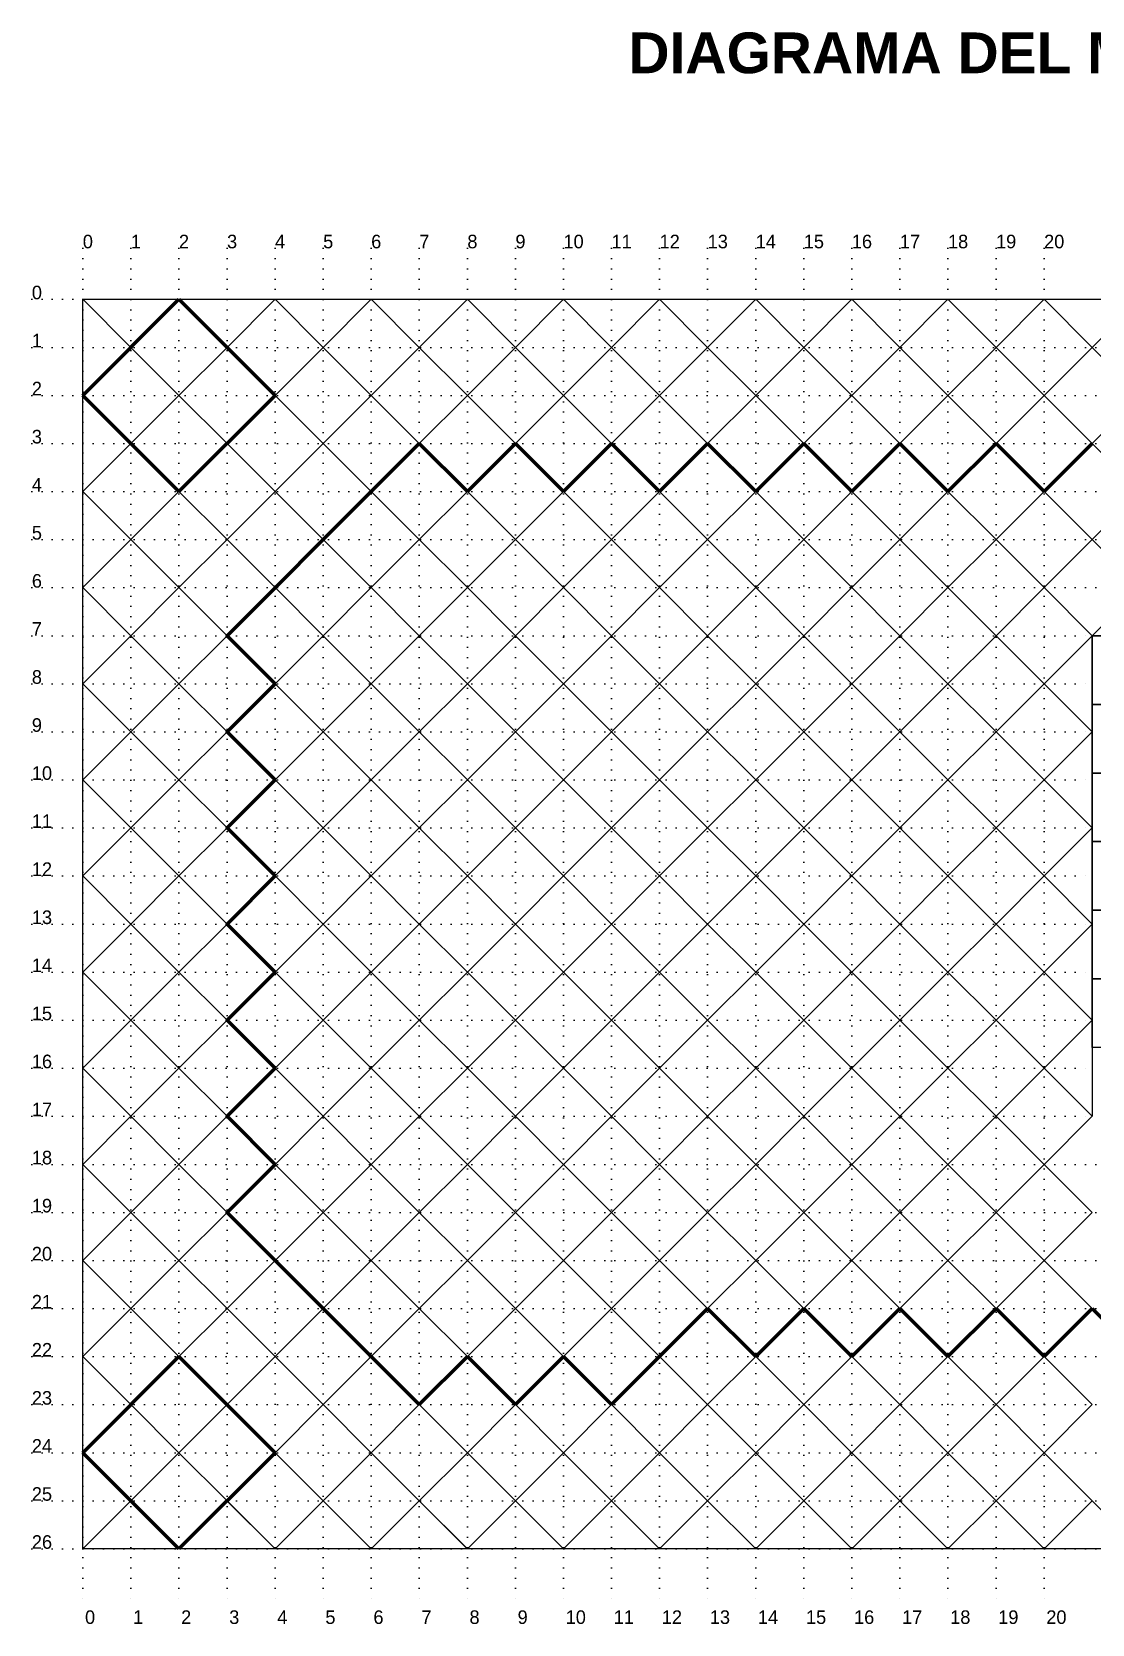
# Paper-space layout 'Layout1 (2)' of a CAD drawing. Header units: millimetres. Extents: x 307 to 8301, y 890 to 5576.
# Drawn here: x 307 to 3427, y 890 to 5576 of the extents above; entities that cross this region are included whole.
import ezdxf

# ---------------------------------------------------------------- set-up
doc = ezdxf.new("R2010")
doc.units = ezdxf.units.MM
doc.linetypes.add('ACAD_ISO07W100', pattern=[3, 0, -3])

# ---------------------------------------------------------------- blocks, each defined once
blk = doc.blocks.new('A$C41CC3310')
blk.add_line((141.4, 282.8), (141.4, 0))
blk.add_lwpolyline([(141.4, 282.8), (0, 141.4), (141.4, 0)])

psp = doc.layouts.new('Layout1 (2)')

# ---------------------------------------------------------------- linework, layer by layer
at = {"color": 253, "linetype": 'ACAD_ISO07W100', "ltscale": 10}
for p, q in [((456.8, 4938.7), (456.8, 961.8)), ((598.2, 4938.7), (598.2, 961.8)), ((739.6, 4938.7), (739.6, 961.8)), ((881.1, 4938.7), (881.1, 961.8)), ((1022.5, 4938.7), (1022.5, 961.8)), ((1163.9, 4938.7), (1163.9, 961.8)), ((1305.3, 4938.7), (1305.3, 961.8)), ((1446.8, 4938.7), (1446.8, 961.8)), ((1588.2, 4938.7), (1588.2, 961.8)), ((1729.6, 4938.7), (1729.6, 961.8)), ((1871, 4938.7), (1871, 961.8)), ((2012.4, 4938.7), (2012.4, 961.8)), ((2153.9, 4938.7), (2153.9, 961.8)), ((2295.3, 4938.7), (2295.3, 961.8)), ((2436.7, 4938.7), (2436.7, 961.8)), ((2578.1, 4938.7), (2578.1, 961.8)), ((2719.5, 4938.7), (2719.5, 961.8)), ((2861, 4938.7), (2861, 961.8)), ((3002.4, 4938.7), (3002.4, 961.8)), ((3143.8, 4938.7), (3143.8, 961.8)), ((3285.2, 4938.7), (3285.2, 961.8)), ((306.8, 4788.7), (8243.6, 4788.7)), ((306.8, 4647.3), (8243.6, 4647.3)), ((306.8, 4505.9), (8243.6, 4505.9)), ((306.8, 4364.5), (8243.6, 4364.5)), ((306.8, 4223), (8243.6, 4223)), ((306.8, 4081.6), (8243.6, 4081.6)), ((306.8, 3940.2), (8243.6, 3940.2)), ((306.8, 3798.8), (3426.7, 3798.8)), ((306.8, 3657.3), (3426.7, 3657.3)), ((306.8, 3515.9), (3426.7, 3515.9)), ((306.8, 3374.5), (3426.7, 3374.5)), ((306.8, 3233.1), (3426.7, 3233.1)), ((306.8, 3091.7), (3426.7, 3091.7)), ((306.8, 2950.2), (3426.7, 2950.2)), ((306.8, 2808.8), (3426.7, 2808.8)), ((306.8, 2667.4), (3426.7, 2667.4)), ((306.8, 2526), (3426.7, 2526)), ((306.8, 2384.6), (3426.7, 2384.6)), ((306.8, 2243.1), (8243.6, 2243.1)), ((306.8, 2101.7), (8243.6, 2101.7)), ((306.8, 1960.3), (8243.6, 1960.3)), ((306.8, 1818.9), (8243.6, 1818.9)), ((306.8, 1677.4), (8243.6, 1677.4)), ((306.8, 1536), (8243.6, 1536)), ((306.8, 1394.6), (8243.6, 1394.6)), ((306.8, 1253.2), (8243.6, 1253.2)), ((306.8, 1111.8), (8243.6, 1111.8))]:
    psp.add_line(p, q, dxfattribs=at)
at = {"color": 6, "lineweight": 60}
for p, q in [((456.8, 4505.9), (739.6, 4788.7)), ((739.6, 4788.7), (1022.5, 4505.9)), ((739.6, 4223.1), (456.8, 4505.9)), ((1022.5, 4505.9), (739.6, 4223.1)), ((456.8, 1394.6), (739.7, 1677.4)), ((739.7, 1677.4), (1022.5, 1394.6)), ((739.6, 1111.8), (456.8, 1394.6)), ((1022.5, 1394.6), (739.6, 1111.8))]:
    psp.add_line(p, q, dxfattribs=at)
at = {"color": 40, "lineweight": 60}
for p, q in [((1446.8, 4364.5), (1305.4, 4223)), ((1588.2, 4223.1), (1446.8, 4364.5)), ((1729.6, 4364.5), (1588.2, 4223.1)), ((1871, 4223.1), (1729.6, 4364.5)), ((2012.4, 4364.5), (1871, 4223.1)), ((2153.9, 4223), (2012.4, 4364.5)), ((2295.3, 4364.5), (2153.9, 4223)), ((2436.7, 4223), (2295.3, 4364.5)), ((2578.1, 4364.5), (2436.7, 4223)), ((2719.5, 4223.1), (2578.1, 4364.5)), ((2861, 4364.5), (2719.5, 4223.1)), ((3002.4, 4223), (2861, 4364.5)), ((3143.8, 4364.5), (3002.4, 4223)), ((3285.3, 4223), (3143.8, 4364.5)), ((3426.7, 4364.5), (3285.3, 4223)), ((1305.3, 4223.1), (881.1, 3798.8)), ((881.1, 3798.8), (1022.5, 3657.3)), ((1022.5, 3657.3), (881.1, 3515.9)), ((881.1, 3515.9), (1022.5, 3374.5)), ((1022.5, 3374.5), (881.1, 3233.1)), ((881.1, 3233.1), (1022.5, 3091.7)), ((1022.5, 3091.7), (881.1, 2950.3)), ((881.1, 2950.3), (1022.5, 2808.8)), ((1022.5, 2808.8), (881.1, 2667.4)), ((881.1, 2667.4), (1022.5, 2526)), ((1022.5, 2526), (881.1, 2384.6)), ((881.1, 2384.6), (1022.5, 2243.1)), ((1022.5, 2243.1), (881.1, 2101.8)), ((881.1, 2101.7), (1446.7, 1536)), ((2012.5, 1536), (2295.3, 1818.9)), ((2295.3, 1818.9), (2436.7, 1677.4)), ((2436.7, 1677.4), (2578.2, 1818.9)), ((2578.2, 1818.9), (2719.5, 1677.5)), ((2719.5, 1677.5), (2861, 1818.9)), ((2861, 1818.9), (3002.4, 1677.5)), ((3002.4, 1677.5), (3143.8, 1818.9)), ((3143.8, 1818.9), (3285.2, 1677.4)), ((3285.2, 1677.4), (3426.6, 1818.9)), ((3426.6, 1818.9), (3568, 1677.4)), ((1446.7, 1536), (1588.2, 1677.4)), ((1588.2, 1677.4), (1729.6, 1536)), ((1729.6, 1536), (1871, 1677.4)), ((1871, 1677.4), (2012.5, 1536))]:
    psp.add_line(p, q, dxfattribs=at)
at = {"color": 3, "lineweight": 60}
psp.add_line((2436.7, 1677.4), (2436.7, 1677.4), dxfattribs=at)
for points in [[(739.6, 4788.7), (598.2, 4647.3), (739.6, 4505.9), (881.1, 4647.3)], [(1022.5, 4788.7), (881.1, 4647.3), (1022.5, 4505.9), (1163.9, 4647.3)], [(1305.3, 4788.7), (1163.9, 4647.3), (1305.3, 4505.9), (1446.8, 4647.3)], [(1588.2, 4788.7), (1446.8, 4647.3), (1588.2, 4505.9), (1729.6, 4647.3)], [(1871, 4788.7), (1729.6, 4647.3), (1871, 4505.9), (2012.4, 4647.3)], [(2153.9, 4788.7), (2012.4, 4647.3), (2153.9, 4505.9), (2295.3, 4647.3)], [(2436.7, 4788.7), (2295.3, 4647.3), (2436.7, 4505.9), (2578.1, 4647.3)], [(2719.5, 4788.7), (2578.1, 4647.3), (2719.5, 4505.9), (2861, 4647.3)], [(3002.4, 4788.7), (2861, 4647.3), (3002.4, 4505.9), (3143.8, 4647.3)], [(3285.2, 4788.7), (3143.8, 4647.3), (3285.2, 4505.9), (3426.7, 4647.3)], [(3568.1, 4788.7), (3426.7, 4647.3), (3568.1, 4505.9), (3709.5, 4647.3)], [(598.2, 4647.3), (456.8, 4505.9), (598.2, 4364.5), (739.6, 4505.9)], [(881.1, 4647.3), (739.6, 4505.9), (881.1, 4364.5), (1022.5, 4505.9)], [(1163.9, 4647.3), (1022.5, 4505.9), (1163.9, 4364.5), (1305.3, 4505.9)], [(1446.8, 4647.3), (1305.3, 4505.9), (1446.8, 4364.5), (1588.2, 4505.9)], [(1729.6, 4647.3), (1588.2, 4505.9), (1729.6, 4364.5), (1871, 4505.9)], [(2012.4, 4647.3), (1871, 4505.9), (2012.4, 4364.5), (2153.9, 4505.9)], [(2295.3, 4647.3), (2153.9, 4505.9), (2295.3, 4364.5), (2436.7, 4505.9)], [(2578.1, 4647.3), (2436.7, 4505.9), (2578.1, 4364.5), (2719.5, 4505.9)], [(2861, 4647.3), (2719.5, 4505.9), (2861, 4364.5), (3002.4, 4505.9)], [(3143.8, 4647.3), (3002.4, 4505.9), (3143.8, 4364.5), (3285.2, 4505.9)], [(3426.7, 4647.3), (3285.2, 4505.9), (3426.7, 4364.5), (3568.1, 4505.9)], [(3568.1, 4505.9), (3426.7, 4364.5), (3568.1, 4223.1), (3709.5, 4364.5)], [(598.2, 4364.5), (456.8, 4223.1), (598.2, 4081.6), (739.6, 4223.1)], [(881.1, 4364.5), (739.6, 4223.1), (881.1, 4081.6), (1022.5, 4223.1)], [(1163.9, 4364.5), (1022.5, 4223.1), (1163.9, 4081.6), (1305.3, 4223.1)], [(1446.8, 4364.5), (1305.3, 4223.1), (1446.8, 4081.6), (1588.2, 4223.1)], [(1729.6, 4364.5), (1588.2, 4223.1), (1729.6, 4081.6), (1871, 4223.1)], [(2012.4, 4364.5), (1871, 4223.1), (2012.4, 4081.6), (2153.9, 4223.1)], [(2295.3, 4364.5), (2153.9, 4223.1), (2295.3, 4081.6), (2436.7, 4223.1)], [(2578.1, 4364.5), (2436.7, 4223.1), (2578.1, 4081.6), (2719.5, 4223.1)], [(2861, 4364.5), (2719.5, 4223.1), (2861, 4081.6), (3002.4, 4223.1)], [(3143.8, 4364.5), (3002.4, 4223.1), (3143.8, 4081.6), (3285.2, 4223.1)], [(3426.7, 4364.5), (3285.2, 4223.1), (3426.7, 4081.6), (3568.1, 4223.1)], [(3568.1, 4223.1), (3426.7, 4081.6), (3568.1, 3940.2), (3709.5, 4081.6)], [(598.2, 4081.6), (456.8, 3940.2), (598.2, 3798.8), (739.6, 3940.2)], [(881.1, 4081.6), (739.6, 3940.2), (881.1, 3798.8), (1022.5, 3940.2)], [(1163.9, 4081.6), (1022.5, 3940.2), (1163.9, 3798.8), (1305.3, 3940.2)], [(1446.8, 4081.6), (1305.3, 3940.2), (1446.8, 3798.8), (1588.2, 3940.2)], [(1729.6, 4081.6), (1588.2, 3940.2), (1729.6, 3798.8), (1871, 3940.2)], [(2012.4, 4081.6), (1871, 3940.2), (2012.4, 3798.8), (2153.9, 3940.2)], [(2295.3, 4081.6), (2153.9, 3940.2), (2295.3, 3798.8), (2436.7, 3940.2)], [(2578.1, 4081.6), (2436.7, 3940.2), (2578.1, 3798.8), (2719.5, 3940.2)], [(2861, 4081.6), (2719.5, 3940.2), (2861, 3798.8), (3002.4, 3940.2)], [(3143.8, 4081.6), (3002.4, 3940.2), (3143.8, 3798.8), (3285.2, 3940.2)], [(3426.7, 4081.6), (3285.2, 3940.2), (3426.7, 3798.8), (3568.1, 3940.2)], [(598.2, 3798.8), (456.8, 3657.4), (598.2, 3515.9), (739.6, 3657.4)], [(881.1, 3798.8), (739.6, 3657.4), (881.1, 3515.9), (1022.5, 3657.4)], [(1163.9, 3798.8), (1022.5, 3657.4), (1163.9, 3515.9), (1305.3, 3657.4)], [(1446.8, 3798.8), (1305.3, 3657.4), (1446.8, 3515.9), (1588.2, 3657.4)], [(1729.6, 3798.8), (1588.2, 3657.4), (1729.6, 3515.9), (1871, 3657.4)], [(2012.4, 3798.8), (1871, 3657.4), (2012.4, 3515.9), (2153.9, 3657.4)], [(2295.3, 3798.8), (2153.9, 3657.4), (2295.3, 3515.9), (2436.7, 3657.4)], [(2578.1, 3798.8), (2436.7, 3657.4), (2578.1, 3515.9), (2719.5, 3657.4)], [(2861, 3798.8), (2719.5, 3657.4), (2861, 3515.9), (3002.4, 3657.4)], [(3143.8, 3798.8), (3002.4, 3657.4), (3143.8, 3515.9), (3285.2, 3657.4)], [(3426.7, 3798.8), (3624.6, 3798.8), (3624.6, 3596.8), (3426.7, 3596.8)], [(3426.7, 3596.8), (3624.6, 3596.8), (3624.6, 3394.7), (3426.7, 3394.7)], [(598.2, 3515.9), (456.8, 3374.5), (598.2, 3233.1), (739.6, 3374.5)], [(881.1, 3515.9), (739.6, 3374.5), (881.1, 3233.1), (1022.5, 3374.5)], [(1163.9, 3515.9), (1022.5, 3374.5), (1163.9, 3233.1), (1305.3, 3374.5)], [(1446.8, 3515.9), (1305.3, 3374.5), (1446.8, 3233.1), (1588.2, 3374.5)], [(1729.6, 3515.9), (1588.2, 3374.5), (1729.6, 3233.1), (1871, 3374.5)], [(2012.4, 3515.9), (1871, 3374.5), (2012.4, 3233.1), (2153.9, 3374.5)], [(2295.3, 3515.9), (2153.9, 3374.5), (2295.3, 3233.1), (2436.7, 3374.5)], [(2578.1, 3515.9), (2436.7, 3374.5), (2578.1, 3233.1), (2719.5, 3374.5)], [(2861, 3515.9), (2719.5, 3374.5), (2861, 3233.1), (3002.4, 3374.5)], [(3143.8, 3515.9), (3002.4, 3374.5), (3143.8, 3233.1), (3285.2, 3374.5)], [(3426.7, 3394.7), (3624.6, 3394.7), (3624.6, 3192.7), (3426.7, 3192.7)], [(598.2, 3233.1), (456.8, 3091.7), (598.2, 2950.3), (739.6, 3091.7)], [(881.1, 3233.1), (739.6, 3091.7), (881.1, 2950.3), (1022.5, 3091.7)], [(1163.9, 3233.1), (1022.5, 3091.7), (1163.9, 2950.3), (1305.3, 3091.7)], [(1446.8, 3233.1), (1305.3, 3091.7), (1446.8, 2950.3), (1588.2, 3091.7)], [(1729.6, 3233.1), (1588.2, 3091.7), (1729.6, 2950.3), (1871, 3091.7)], [(2012.4, 3233.1), (1871, 3091.7), (2012.4, 2950.3), (2153.9, 3091.7)], [(2295.3, 3233.1), (2153.9, 3091.7), (2295.3, 2950.3), (2436.7, 3091.7)], [(2578.1, 3233.1), (2436.7, 3091.7), (2578.1, 2950.3), (2719.5, 3091.7)], [(2861, 3233.1), (2719.5, 3091.7), (2861, 2950.3), (3002.4, 3091.7)], [(3143.8, 3233.1), (3002.4, 3091.7), (3143.8, 2950.3), (3285.2, 3091.7)], [(3426.7, 3192.7), (3624.6, 3192.7), (3624.6, 2990.7), (3426.7, 2990.7)], [(3426.7, 2990.7), (3624.6, 2990.7), (3624.6, 2788.6), (3426.7, 2788.6)], [(598.2, 2950.3), (456.8, 2808.8), (598.2, 2667.4), (739.6, 2808.8)], [(881.1, 2950.3), (739.6, 2808.8), (881.1, 2667.4), (1022.5, 2808.8)], [(1163.9, 2950.3), (1022.5, 2808.8), (1163.9, 2667.4), (1305.3, 2808.8)], [(1446.8, 2950.3), (1305.3, 2808.8), (1446.8, 2667.4), (1588.2, 2808.8)], [(1729.6, 2950.3), (1588.2, 2808.8), (1729.6, 2667.4), (1871, 2808.8)], [(2012.4, 2950.3), (1871, 2808.8), (2012.4, 2667.4), (2153.9, 2808.8)], [(2295.3, 2950.3), (2153.9, 2808.8), (2295.3, 2667.4), (2436.7, 2808.8)], [(2578.1, 2950.3), (2436.7, 2808.8), (2578.1, 2667.4), (2719.5, 2808.8)], [(2861, 2950.3), (2719.5, 2808.8), (2861, 2667.4), (3002.4, 2808.8)], [(3143.8, 2950.3), (3002.4, 2808.8), (3143.8, 2667.4), (3285.2, 2808.8)], [(3426.7, 2788.6), (3624.6, 2788.6), (3624.6, 2586.6), (3426.7, 2586.6)], [(598.2, 2667.4), (456.8, 2526), (598.2, 2384.6), (739.6, 2526)], [(881.1, 2667.4), (739.6, 2526), (881.1, 2384.6), (1022.5, 2526)], [(1163.9, 2667.4), (1022.5, 2526), (1163.9, 2384.6), (1305.3, 2526)], [(1446.8, 2667.4), (1305.3, 2526), (1446.8, 2384.6), (1588.2, 2526)], [(1729.6, 2667.4), (1588.2, 2526), (1729.6, 2384.6), (1871, 2526)], [(2012.4, 2667.4), (1871, 2526), (2012.4, 2384.6), (2153.9, 2526)], [(2295.3, 2667.4), (2153.9, 2526), (2295.3, 2384.6), (2436.7, 2526)], [(2578.1, 2667.4), (2436.7, 2526), (2578.1, 2384.6), (2719.5, 2526)], [(2861, 2667.4), (2719.5, 2526), (2861, 2384.6), (3002.4, 2526)], [(3143.8, 2667.4), (3002.4, 2526), (3143.8, 2384.6), (3285.2, 2526)], [(3285.2, 2526), (3143.8, 2384.6), (3285.2, 2243.2), (3426.7, 2384.6)], [(598.2, 2384.6), (456.8, 2243.2), (598.2, 2101.7), (739.6, 2243.2)], [(881.1, 2384.6), (739.6, 2243.2), (881.1, 2101.7), (1022.5, 2243.2)], [(1163.9, 2384.6), (1022.5, 2243.2), (1163.9, 2101.7), (1305.3, 2243.2)], [(1446.8, 2384.6), (1305.3, 2243.2), (1446.8, 2101.7), (1588.2, 2243.2)], [(1729.6, 2384.6), (1588.2, 2243.2), (1729.6, 2101.7), (1871, 2243.2)], [(2012.4, 2384.6), (1871, 2243.2), (2012.4, 2101.7), (2153.9, 2243.2)], [(2295.3, 2384.6), (2153.9, 2243.2), (2295.3, 2101.7), (2436.7, 2243.2)], [(2578.1, 2384.6), (2436.7, 2243.2), (2578.1, 2101.7), (2719.5, 2243.2)], [(2861, 2384.6), (2719.5, 2243.2), (2861, 2101.7), (3002.4, 2243.2)], [(3143.8, 2384.6), (3002.4, 2243.2), (3143.8, 2101.7), (3285.2, 2243.2)], [(739.6, 2243.2), (598.2, 2101.7), (739.6, 1960.3), (881.1, 2101.7)], [(1022.5, 2243.2), (881.1, 2101.7), (1022.5, 1960.3), (1163.9, 2101.7)], [(1305.3, 2243.2), (1163.9, 2101.7), (1305.3, 1960.3), (1446.8, 2101.7)], [(1588.2, 2243.2), (1446.8, 2101.7), (1588.2, 1960.3), (1729.6, 2101.7)], [(1871, 2243.2), (1729.6, 2101.7), (1871, 1960.3), (2012.4, 2101.7)], [(2153.9, 2243.2), (2012.4, 2101.7), (2153.9, 1960.3), (2295.3, 2101.7)], [(2436.7, 2243.2), (2295.3, 2101.7), (2436.7, 1960.3), (2578.1, 2101.7)], [(2719.5, 2243.2), (2578.1, 2101.7), (2719.5, 1960.3), (2861, 2101.7)], [(3002.4, 2243.2), (2861, 2101.7), (3002.4, 1960.3), (3143.8, 2101.7)], [(3285.2, 2243.2), (3143.8, 2101.7), (3285.2, 1960.3), (3426.7, 2101.7)], [(598.2, 2101.7), (456.8, 1960.3), (598.2, 1818.9), (739.6, 1960.3)], [(739.6, 1960.3), (598.2, 1818.9), (739.6, 1677.5), (881.1, 1818.9)], [(1022.5, 1960.3), (881.1, 1818.9), (1022.5, 1677.5), (1163.9, 1818.9)], [(1305.3, 1960.3), (1163.9, 1818.9), (1305.3, 1677.5), (1446.8, 1818.9)], [(1588.2, 1960.3), (1446.8, 1818.9), (1588.2, 1677.5), (1729.6, 1818.9)], [(1871, 1960.3), (1729.6, 1818.9), (1871, 1677.5), (2012.4, 1818.9)], [(2153.9, 1960.3), (2012.4, 1818.9), (2153.9, 1677.5), (2295.3, 1818.9)], [(2436.7, 1960.3), (2295.3, 1818.9), (2436.7, 1677.5), (2578.1, 1818.9)], [(2719.5, 1960.3), (2578.1, 1818.9), (2719.5, 1677.5), (2861, 1818.9)], [(3002.4, 1960.3), (2861, 1818.9), (3002.4, 1677.5), (3143.8, 1818.9)], [(3285.2, 1960.3), (3143.8, 1818.9), (3285.2, 1677.5), (3426.7, 1818.9)], [(598.2, 1818.9), (456.8, 1677.5), (598.2, 1536.1), (739.6, 1677.5)], [(739.6, 1677.5), (598.2, 1536.1), (739.6, 1394.6), (881.1, 1536.1)], [(1022.5, 1677.5), (881.1, 1536.1), (1022.5, 1394.6), (1163.9, 1536.1)], [(1305.3, 1677.5), (1163.9, 1536.1), (1305.3, 1394.6), (1446.8, 1536.1)], [(1588.2, 1677.5), (1446.8, 1536.1), (1588.2, 1394.6), (1729.6, 1536.1)], [(1871, 1677.5), (1729.6, 1536.1), (1871, 1394.6), (2012.4, 1536.1)], [(2153.9, 1677.5), (2012.4, 1536.1), (2153.9, 1394.6), (2295.3, 1536.1)], [(2436.7, 1677.5), (2295.3, 1536.1), (2436.7, 1394.6), (2578.1, 1536.1)], [(2719.5, 1677.5), (2578.1, 1536.1), (2719.5, 1394.6), (2861, 1536.1)], [(3002.4, 1677.5), (2861, 1536.1), (3002.4, 1394.6), (3143.8, 1536.1)], [(3285.2, 1677.5), (3143.8, 1536.1), (3285.2, 1394.6), (3426.7, 1536.1)], [(598.2, 1536.1), (456.8, 1394.6), (598.2, 1253.2), (739.6, 1394.6)], [(739.6, 1394.6), (598.2, 1253.2), (739.6, 1111.8), (881.1, 1253.2)], [(1022.5, 1394.6), (881.1, 1253.2), (1022.5, 1111.8), (1163.9, 1253.2)], [(1305.3, 1394.6), (1163.9, 1253.2), (1305.3, 1111.8), (1446.8, 1253.2)], [(1588.2, 1394.6), (1446.8, 1253.2), (1588.2, 1111.8), (1729.6, 1253.2)], [(1871, 1394.6), (1729.6, 1253.2), (1871, 1111.8), (2012.4, 1253.2)], [(2153.9, 1394.6), (2012.4, 1253.2), (2153.9, 1111.8), (2295.3, 1253.2)], [(2436.7, 1394.6), (2295.3, 1253.2), (2436.7, 1111.8), (2578.1, 1253.2)], [(2719.5, 1394.6), (2578.1, 1253.2), (2719.5, 1111.8), (2861, 1253.2)], [(3002.4, 1394.6), (2861, 1253.2), (3002.4, 1111.8), (3143.8, 1253.2)], [(3285.2, 1394.6), (3143.8, 1253.2), (3285.2, 1111.8), (3426.7, 1253.2)]]:
    psp.add_lwpolyline(points, close=True)

# ---------------------------------------------------------------- block references
for p, rotation in [((598.2, 4788.7), 180.0054108349412), ((739.6, 4647.3), 90), ((1022.5, 4647.3), 90), ((1305.3, 4647.3), 90), ((1588.2, 4647.3), 90), ((1871, 4647.3), 90), ((2153.9, 4647.3), 90), ((2436.7, 4647.3), 90), ((2719.5, 4647.3), 90), ((3002.4, 4647.3), 90), ((3285.2, 4647.3), 90), ((3568.1, 4647.3), 90), ((598.2, 4505.9), 180.0054108349412), ((598.2, 4223.1), 180.0054108349412), ((598.2, 3940.2), 180.0054108349412), ((3426.7, 3940.2), 270), ((598.2, 3657.4), 180.0054108349412), ((598.2, 3374.5), 180.0054108349412), ((598.2, 3091.7), 180.0054108349412), ((598.2, 2808.8), 180.0054108349412), ((598.2, 2526), 180.0054108349412), ((598.2, 2243.2), 180.0054108349412), ((598.2, 1960.3), 180.0054108349412), ((598.2, 1677.5), 180.0054108349412), ((598.2, 1394.6), 180.0054108349412), ((456.8, 1253.2), 270), ((739.6, 1253.2), 270), ((1022.5, 1253.2), 270), ((1305.3, 1253.2), 270), ((1588.2, 1253.2), 270), ((1871, 1253.2), 270), ((2153.9, 1253.2), 270), ((2436.7, 1253.2), 270), ((2719.5, 1253.2), 270), ((3002.4, 1253.2), 270), ((3285.2, 1253.2), 270)]:
    psp.add_blockref('A$C41CC3310', p, dxfattribs=dict(rotation=rotation))
for p in [(3285.2, 3515.9), (3285.2, 3233.1), (3285.2, 2950.3), (3285.2, 2667.4), (3285.2, 2384.6)]:
    psp.add_blockref('A$C41CC3310', p)

# ---------------------------------------------------------------- texts
at = {"color": 4, "lineweight": 60, "insert": (2062.1, 5573.9), "char_height": 120, "width": 4457.039, "attachment_point": 1}
psp.add_mtext('{\\fArial|b1|i0|c0|p34;\\C7;DIAGRAMA DEL MODELO VIRTUAL DEL PAVIMENTO\\fArial|b0|i0|c0|p34;\\C4;}', dxfattribs=at)
at = {"char_height": 40, "width": 90.501, "attachment_point": 1}
for s, insert in [('0', (456.8, 4978.7)), ('1', (598.2, 4978.7)), ('2', (739.6, 4978.7)), ('3', (881.1, 4978.7)), ('4', (1022.5, 4978.7)), ('5', (1163.9, 4978.7)), ('6', (1305.3, 4978.7)), ('7', (1446.8, 4978.7)), ('8', (1588.2, 4978.7)), ('9', (1729.6, 4978.7)), ('10', (1871, 4978.7)), ('11', (2012.4, 4978.7)), ('12', (2153.9, 4978.7)), ('13', (2295.3, 4978.7)), ('14', (2436.7, 4978.7)), ('15', (2578.1, 4978.7)), ('16', (2719.5, 4978.7)), ('17', (2861, 4978.7)), ('18', (3002.4, 4978.7)), ('19', (3143.8, 4978.7)), ('20', (3285.2, 4978.7)), ('0', (306.8, 4828.7)), ('1', (306.8, 4687.3)), ('2', (306.8, 4545.9)), ('3', (306.8, 4404.5)), ('4', (306.8, 4263)), ('5', (306.8, 4121.6)), ('6', (306.8, 3980.2)), ('7', (306.8, 3838.8)), ('8', (306.8, 3697.3)), ('9', (306.8, 3555.9)), ('10', (306.8, 3414.5)), ('11', (306.8, 3273.1)), ('12', (306.8, 3131.7)), ('13', (306.8, 2990.2)), ('14', (306.8, 2848.8)), ('15', (306.8, 2707.4)), ('16', (306.8, 2566)), ('17', (306.8, 2424.6)), ('18', (306.8, 2283.1)), ('19', (306.8, 2141.7)), ('20', (306.8, 2000.3)), ('21', (306.8, 1858.9)), ('22', (306.8, 1717.4)), ('23', (306.8, 1576)), ('24', (306.8, 1434.6)), ('25', (306.8, 1293.2)), ('26', (306.8, 1151.8)), ('0', (463.3, 930.7)), ('1', (604.7, 930.7)), ('2', (746.1, 930.7)), ('3', (887.5, 930.7)), ('4', (1029, 930.7)), ('5', (1170.4, 930.7)), ('6', (1311.8, 930.7)), ('7', (1453.2, 930.7)), ('8', (1594.6, 930.7)), ('9', (1736.1, 930.7)), ('10', (1877.5, 930.7)), ('11', (2018.9, 930.7)), ('12', (2160.3, 930.7)), ('13', (2301.7, 930.7)), ('14', (2443.2, 930.7)), ('15', (2584.6, 930.7)), ('16', (2726, 930.7)), ('17', (2867.4, 930.7)), ('18', (3008.9, 930.7)), ('19', (3150.3, 930.7)), ('20', (3291.7, 930.7))]:
    psp.add_mtext(s, dxfattribs=dict(at, insert=insert))

doc.saveas('drawing.dxf')
